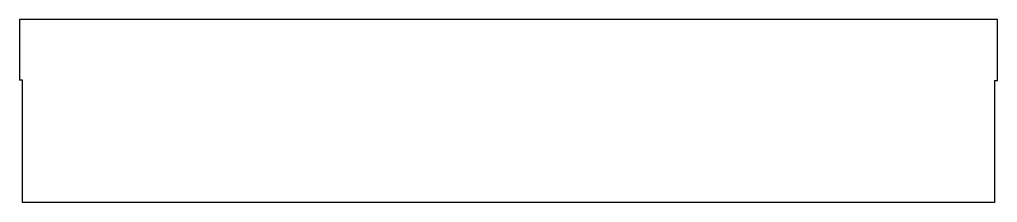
# Model space of a CAD drawing. Extents: x -160 to 160, y -30 to 30.
import ezdxf

# ---------------------------------------------------------------- set-up
doc = ezdxf.new("R2010")
doc.units = 0
doc.header["$MEASUREMENT"] = 0
doc.layers.get('0').update_dxf_attribs({"linetype": 'CONTINUOUS'})

msp = doc.modelspace()

# ---------------------------------------------------------------- linework, layer by layer
for p, q in [((160, 29.95), (-160, 29.95)), ((-160, 29.95), (-160, 10.15)), ((160, 9.95), (160, 29.95)), ((-159, 10.15), (-160, 10.15)), ((-159, -29.95), (-159, 10.15)), ((159, 9.95), (159, -29.95)), ((159, 9.95), (160, 9.95)), ((159, -29.95), (-159, -29.95))]:
    msp.add_line(p, q)

doc.saveas('drawing.dxf')
